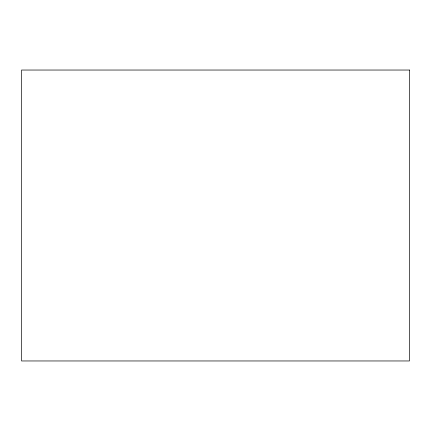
<?xml version="1.0" encoding="UTF-8"?>
<svg xmlns="http://www.w3.org/2000/svg" width="431" height="431" viewBox="0 0 431 431"><rect width="100%" height="100%" fill="white"/><g stroke="black" fill="none" stroke-linecap="round" stroke-linejoin="round"><path stroke-width="0.65" d="M409.45 70.037L21.55 70.037L21.55 360.962L409.45 360.962L409.45 70.037"/></g></svg>
